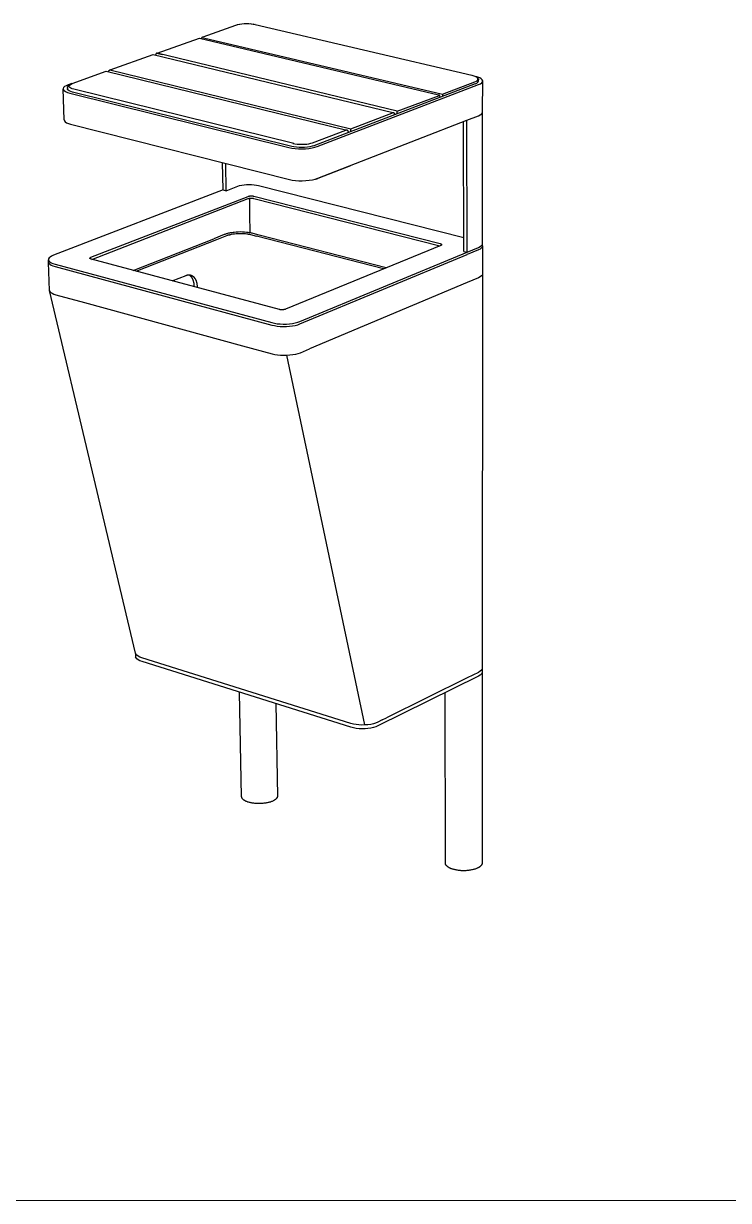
# Model space of a CAD drawing. Header units: millimetres. Extents: x 578 to 4608, y -138 to 2677.
# Drawn here: x 1531 to 2148, y -138 to 892 of the extents above; entities that cross this region are included whole.
import ezdxf

# ---------------------------------------------------------------- set-up
doc = ezdxf.new("R2010")
doc.units = ezdxf.units.MM
doc.header["$MEASUREMENT"] = 0
doc.layers.add('Domyślny', color=7, linetype='Continuous', true_color=0x000000)
doc.layers.add('Utwórz2D linie widoczne', color=7, linetype='Continuous', true_color=0x000000)

msp = doc.modelspace()

# ---------------------------------------------------------------- linework, layer by layer
at = {"layer": 'Domyślny'}
for p, q in [((1688.2, 879.8), (1897.6, 830.4)), ((1647.3, 866.3), (1652, 865.2)), ((1606.6, 851.8), (1606.2, 851.7)), ((1928.2, 844.8), (1927.3, 845.5)), ((1569.1, 836.2), (1569.2, 836.7)), ((1569.5, 837.4), (1569.8, 837.9)), ((1570.4, 838.5), (1570.6, 838.7)), ((1570.6, 837.6), (1570.8, 838.2)), ((1570.7, 837), (1570.6, 837.6)), ((1571.2, 836.4), (1570.7, 837)), ((1570.8, 838.2), (1571.4, 838.8)), ((1572, 835.8), (1571.2, 836.4)), ((1571.4, 838.8), (1572.3, 839.4)), ((1571.6, 839.3), (1571.7, 839.3)), ((1573.2, 835.3), (1572, 835.8)), ((1572.3, 839.4), (1573.6, 839.9)), ((1574.6, 834.9), (1573.2, 835.3)), ((1573.6, 839.9), (1576.4, 841.1)), ((1767.4, 787.2), (1574.6, 834.9)), ((1897.6, 830.4), (1926, 841.4)), ((1926, 841.4), (1927.2, 842)), ((1926.3, 839.6), (1927.6, 840.2)), ((1927.2, 842), (1928.1, 842.7)), ((1927.6, 840.2), (1928.5, 840.9)), ((1928.1, 842.7), (1928.6, 843.3)), ((1928.6, 844), (1928.2, 844.8)), ((1928.5, 840.9), (1929, 841.9)), ((1928.6, 843.3), (1928.6, 844)), ((1929, 843.5), (1929.1, 843)), ((1929, 841.9), (1929.1, 843)), ((1857.8, 815.6), (1894.9, 829.4)), ((1783.8, 788), (1812.9, 799.1)), ((1766.5, 787.4), (1768.3, 787)), ((1768.3, 787), (1770.3, 786.7)), ((1770.3, 786.7), (1772.3, 786.6)), ((1772.3, 786.6), (1774.5, 786.6)), ((1774.5, 786.6), (1776.6, 786.6)), ((1776.6, 786.6), (1778.7, 786.8)), ((1778.7, 786.8), (1780.6, 787.1)), ((1780.6, 787.1), (1782.3, 787.5)), ((1782.3, 787.5), (1783.8, 788))]:
    msp.add_line(p, q, dxfattribs=at)
at = {"layer": 'Domyślny', "color": 18, "lineweight": 15, "true_color": 0x000000}
msp.add_line((4604.5, -138.3), (578, -138.3), dxfattribs=at)
at = {"layer": 'Utwórz2D linie widoczne'}
for p, q in [((1688, 880.8), (1716.5, 891)), ((1716.5, 891), (1717, 891)), ((1716.6, 891), (1718.1, 891.5)), ((1718.1, 891.5), (1719.8, 891.8)), ((1718.1, 891.5), (1718.4, 891.4)), ((1719.8, 891.8), (1720.1, 891.8)), ((1719.9, 891.8), (1721.8, 892.1)), ((1721.8, 892.1), (1723.8, 892.3)), ((1721.8, 892.1), (1721.9, 892.1)), ((1723.8, 892.3), (1725.9, 892.4)), ((1723.8, 892.3), (1723.8, 892.2)), ((1725.8, 892.3), (1725.8, 892.3)), ((1725.8, 892.3), (1725.8, 892.3)), ((1725.8, 892.3), (1725.8, 892.3)), ((1725.9, 892.4), (1727.9, 892.3)), ((1725.8, 892.3), (1725.9, 892.4)), ((1727.9, 892.3), (1729.9, 892.2)), ((1727.9, 892.3), (1727.9, 892.3)), ((1730, 892.2), (1729.8, 892.1)), ((1730, 892.2), (1731.8, 891.9)), ((1731.9, 891.9), (1731.6, 891.9)), ((1731.9, 891.9), (1733.6, 891.6)), ((1733.6, 891.6), (1733.3, 891.6)), ((1733.6, 891.6), (1923.4, 847.1)), ((1647.6, 866.5), (1684.6, 879.6)), ((1684.6, 879.6), (1894, 829.8)), ((1686.8, 879.5), (1686.9, 879.6)), ((1686.8, 879.5), (1686.9, 879.1)), ((1686.9, 879.9), (1687, 880)), ((1686.9, 879.8), (1686.9, 879.9)), ((1686.9, 879.9), (1686.9, 879.9)), ((1686.9, 879.7), (1686.9, 879.8)), ((1686.9, 879.8), (1686.9, 879.8)), ((1686.9, 879.6), (1686.9, 879.7)), ((1686.9, 879.7), (1686.9, 879.7)), ((1686.9, 879.6), (1686.9, 879.6)), ((1687, 880.1), (1687.1, 880.2)), ((1687, 880), (1687, 880.1)), ((1687, 880.1), (1687, 880.1)), ((1687, 880), (1687, 880)), ((1687.1, 880.2), (1687.2, 880.3)), ((1687.1, 880.2), (1687.1, 880.2)), ((1687.1, 880.2), (1687.1, 880.2)), ((1687.2, 880.3), (1687.2, 880.4)), ((1687.2, 880.4), (1687.3, 880.4)), ((1687.2, 880.3), (1687.2, 880.3)), ((1687.3, 880.4), (1687.3, 880.5)), ((1687.3, 880.5), (1687.4, 880.5)), ((1687.3, 880.4), (1687.3, 880.4)), ((1687.4, 880.5), (1687.5, 880.6)), ((1687.4, 880.5), (1687.4, 880.5)), ((1687.5, 880.6), (1687.6, 880.7)), ((1687.5, 880.6), (1687.5, 880.6)), ((1687.5, 880.6), (1687.5, 880.6)), ((1687.6, 880.7), (1687.6, 880.7)), ((1687.6, 880.7), (1687.7, 880.7)), ((1687.7, 880.7), (1687.8, 880.8)), ((1687.7, 880.7), (1687.7, 880.7)), ((1687.8, 880.8), (1687.8, 880.8)), ((1687.8, 880.8), (1687.9, 880.8)), ((1687.9, 880.8), (1687.9, 880.8)), ((1687.9, 880.8), (1688, 880.8)), ((1688, 880.8), (1688, 880.8)), ((1646.7, 865.8), (1646.6, 865.7)), ((1646.8, 865.9), (1646.7, 865.9)), ((1646.7, 865.9), (1646.7, 865.8)), ((1646.7, 865.8), (1646.7, 865.8)), ((1646.9, 866), (1646.8, 866)), ((1646.8, 866), (1646.8, 865.9)), ((1646.8, 865.9), (1646.8, 865.9)), ((1647, 866.1), (1646.9, 866.1)), ((1646.9, 866.1), (1646.9, 866.1)), ((1646.9, 866.1), (1646.9, 866)), ((1647.1, 866.2), (1647, 866.2)), ((1647, 866.2), (1647, 866.1)), ((1647.2, 866.3), (1647.1, 866.3)), ((1647.1, 866.3), (1647.1, 866.2)), ((1647.1, 866.2), (1647.1, 866.2)), ((1647.3, 866.3), (1647.2, 866.3)), ((1647.2, 866.3), (1647.2, 866.3)), ((1647.4, 866.4), (1647.3, 866.4)), ((1647.3, 866.4), (1647.3, 866.3)), ((1647.5, 866.4), (1647.4, 866.4)), ((1647.4, 866.4), (1647.4, 866.4)), ((1647.4, 866.3), (1647.4, 866.3)), ((1647.6, 866.4), (1647.5, 866.4)), ((1647.5, 866.4), (1647.5, 866.4)), ((1647.6, 866.5), (1647.6, 866.4)), ((1857.8, 815.6), (1648.8, 866)), ((1606.6, 851.8), (1644.1, 865.2)), ((1644.1, 865.2), (1854.2, 814.5)), ((1644.1, 865.2), (1644.1, 865.2)), ((1646.5, 865.2), (1646.4, 865.2)), ((1646.4, 865.2), (1646.4, 865.1)), ((1646.4, 864.6), (1646.4, 865.1)), ((1646.6, 865.6), (1646.5, 865.5)), ((1646.5, 865.5), (1646.5, 865.5)), ((1646.5, 865.5), (1646.5, 865.4)), ((1646.5, 865.4), (1646.5, 865.4)), ((1646.5, 865.4), (1646.5, 865.3)), ((1646.5, 865.3), (1646.5, 865.3)), ((1646.5, 865.3), (1646.5, 865.2)), ((1646.6, 865.7), (1646.6, 865.7)), ((1646.6, 865.7), (1646.6, 865.6)), ((1646.6, 865.6), (1646.6, 865.6)), ((1573.1, 839.9), (1603, 850.6)), ((1603, 850.6), (1813.7, 799)), ((1603, 850.5), (1603, 850.5)), ((1605.4, 850.8), (1605.4, 850.9)), ((1605.4, 850.9), (1605.5, 850.9)), ((1605.4, 850.7), (1605.4, 850.8)), ((1605.4, 850.8), (1605.4, 850.8)), ((1605.4, 850.6), (1605.4, 850.7)), ((1605.4, 850.7), (1605.4, 850.7)), ((1605.4, 850.5), (1605.4, 850.6)), ((1605.4, 850.6), (1605.4, 850.6)), ((1605.4, 850), (1605.4, 850.5)), ((1605.4, 850.5), (1605.4, 850.5)), ((1605.5, 851), (1605.5, 851.1)), ((1605.5, 851.1), (1605.6, 851.1)), ((1605.5, 850.9), (1605.5, 851)), ((1605.5, 851), (1605.5, 851)), ((1605.5, 851), (1605.5, 851)), ((1605.6, 851.2), (1605.6, 851.3)), ((1605.6, 851.3), (1605.7, 851.3)), ((1605.6, 851.1), (1605.6, 851.2)), ((1605.6, 851.2), (1605.6, 851.2)), ((1605.7, 851.3), (1605.7, 851.4)), ((1605.7, 851.4), (1605.8, 851.4)), ((1605.7, 851.3), (1605.7, 851.3)), ((1605.8, 851.4), (1605.8, 851.5)), ((1605.8, 851.5), (1605.9, 851.5)), ((1605.8, 851.4), (1605.8, 851.4)), ((1605.9, 851.5), (1606, 851.6)), ((1605.9, 851.5), (1605.9, 851.5)), ((1606, 851.6), (1606, 851.6)), ((1606, 851.6), (1606, 851.6)), ((1606, 851.6), (1606.1, 851.6)), ((1606.1, 851.6), (1606.1, 851.7)), ((1606.1, 851.7), (1606.2, 851.7)), ((1606.2, 851.7), (1817.4, 800.1)), ((1606.2, 851.7), (1606.2, 851.7)), ((1606.3, 851.7), (1606.3, 851.7)), ((1923.4, 847.1), (1925, 846.6)), ((1925.1, 846.6), (1926.4, 846.1)), ((1926.6, 846), (1927.6, 845.4)), ((1928.4, 845.4), (1926.7, 845.9)), ((1927.8, 845.2), (1927.3, 845.5)), ((1927.8, 845.2), (1928.4, 844.6)), ((1930.2, 844.7), (1928.4, 845.4)), ((1565.7, 836.2), (1565.3, 835.3)), ((1565.3, 835.3), (1565.5, 834.4)), ((1566.2, 808.1), (1565.3, 835.3)), ((1566.5, 837.1), (1565.7, 836.2)), ((1567.9, 837.9), (1566.5, 837.1)), ((1569.6, 838.7), (1567.9, 837.9)), ((1569.1, 836.2), (1569.1, 835)), ((1569.1, 835.4), (1569.1, 835.5)), ((1569.2, 834.7), (1569.1, 835.4)), ((1569.2, 836.7), (1569.5, 837.4)), ((1572.9, 839.8), (1569.6, 838.7)), ((1569.8, 837.9), (1570.4, 838.5)), ((1570.6, 838.7), (1571.6, 839.3)), ((1571.7, 839.3), (1573, 839.9)), ((1926.2, 839.6), (1785, 785.4)), ((1787.9, 784.7), (1929.1, 838.9)), ((1928.2, 844.8), (1928.2, 844.8)), ((1928.2, 844.8), (1928.3, 844.7)), ((1928.3, 844.7), (1928.3, 844.7)), ((1928.3, 844.7), (1928.3, 844.7)), ((1928.3, 844.7), (1928.4, 844.7)), ((1928.4, 844.7), (1928.4, 844.6)), ((1928.4, 844.6), (1928.4, 844.6)), ((1928.4, 844.6), (1928.5, 844.6)), ((1928.5, 844.6), (1928.5, 844.5)), ((1928.5, 844.5), (1928.5, 844.5)), ((1928.5, 844.5), (1928.6, 844.5)), ((1928.6, 844.5), (1928.6, 844.4)), ((1928.6, 844.4), (1928.6, 844.4)), ((1928.6, 844.4), (1928.6, 844.4)), ((1928.6, 844.4), (1928.7, 844.3)), ((1928.7, 844.3), (1928.7, 844.3)), ((1928.7, 844.3), (1928.7, 844.2)), ((1928.7, 844.2), (1929, 843.5)), ((1928.7, 844.2), (1928.7, 844.2)), ((1928.7, 844.2), (1928.7, 844.2)), ((1929.1, 838.9), (1930.8, 839.6)), ((1931.5, 843.9), (1930.2, 844.7)), ((1930.8, 839.6), (1931.9, 840.4)), ((1932.4, 843.1), (1931.5, 843.9)), ((1931.9, 840.4), (1932.6, 841.3)), ((1932.8, 842.2), (1932.4, 843.1)), ((1932.6, 841.3), (1932.8, 842.2)), ((1932.7, 815), (1932.8, 842.2)), ((1565.5, 834.4), (1566.2, 833.6)), ((1566.2, 833.6), (1567.4, 832.8)), ((1567.4, 832.8), (1569.1, 832.1)), ((1569.1, 832.1), (1571.1, 831.4)), ((1569.8, 834), (1569.2, 834.7)), ((1570.7, 833.4), (1569.8, 834)), ((1572, 832.8), (1570.7, 833.4)), ((1571.1, 831.4), (1763.1, 783.8)), ((1573.6, 832.3), (1572, 832.8)), ((1765.6, 784.7), (1573.6, 832.3)), ((1894.1, 829.8), (1894, 829.8)), ((1894.2, 829.8), (1894.1, 829.8)), ((1894.1, 829.8), (1894.1, 829.8)), ((1894.3, 829.7), (1894.2, 829.8)), ((1894.2, 829.8), (1894.2, 829.8)), ((1894.4, 829.7), (1894.3, 829.7)), ((1894.3, 829.7), (1894.3, 829.7)), ((1894.5, 829.7), (1894.4, 829.7)), ((1894.4, 829.7), (1894.4, 829.7)), ((1894.5, 829.6), (1894.5, 829.7)), ((1894.6, 829.6), (1894.5, 829.6)), ((1894.7, 829.6), (1894.6, 829.6)), ((1894.6, 829.6), (1894.6, 829.6)), ((1894.7, 829.5), (1894.7, 829.6)), ((1894.8, 829.5), (1894.7, 829.5)), ((1894.8, 829.4), (1894.8, 829.5)), ((1894.8, 829.5), (1894.8, 829.5)), ((1894.9, 829.4), (1894.8, 829.4)), ((1895, 829.3), (1894.9, 829.4)), ((1894.9, 829.4), (1894.9, 829.4)), ((1895.1, 829.2), (1895, 829.3)), ((1895, 829.3), (1895, 829.3)), ((1895, 829.3), (1895, 829.3)), ((1895.1, 829.1), (1895.1, 829.2)), ((1895.1, 829.2), (1895.1, 829.2)), ((1895.2, 829), (1895.1, 829.1)), ((1895.1, 829.1), (1895.1, 829.1)), ((1895.2, 828.9), (1895.2, 829)), ((1895.2, 829), (1895.2, 829)), ((1895.3, 828.9), (1895.2, 828.9)), ((1895.2, 828.9), (1895.2, 828.9)), ((1895.3, 828.8), (1895.3, 828.9)), ((1895.3, 828.7), (1895.3, 828.8)), ((1895.3, 828.8), (1895.3, 828.8)), ((1895.3, 828.6), (1895.3, 828.7)), ((1895.3, 828.7), (1895.3, 828.7)), ((1895.4, 828.5), (1895.3, 828.6)), ((1895.4, 827.7), (1895.4, 828.5)), ((1895.4, 828.5), (1895.4, 828.5)), ((1897.6, 830.4), (1897.7, 829.4)), ((1897.7, 829.4), (1897.7, 828.6)), ((1817.4, 800.1), (1854.7, 814.4)), ((1854.2, 814.5), (1854.2, 814.5)), ((1854.2, 814.5), (1854.3, 814.5)), ((1854.3, 814.5), (1854.3, 814.5)), ((1854.3, 814.5), (1854.4, 814.5)), ((1854.4, 814.5), (1854.4, 814.5)), ((1854.4, 814.5), (1854.5, 814.5)), ((1854.5, 814.5), (1854.5, 814.5)), ((1854.5, 814.5), (1854.6, 814.4)), ((1854.6, 814.4), (1854.6, 814.4)), ((1854.6, 814.4), (1854.7, 814.4)), ((1854.7, 814.4), (1854.7, 814.4)), ((1854.7, 814.4), (1854.8, 814.3)), ((1854.8, 814.3), (1854.8, 814.3)), ((1854.8, 814.3), (1854.9, 814.3)), ((1854.9, 814.3), (1854.9, 814.3)), ((1854.9, 814.3), (1855, 814.2)), ((1855, 814.2), (1855, 814.2)), ((1857.9, 814.1), (1857.8, 815.6)), ((1932.6, 814.1), (1932.7, 815)), ((1932.7, 699.8), (1932.7, 815)), ((1566.2, 808.1), (1566.4, 807.1)), ((1566.4, 807.1), (1567.1, 806.3)), ((1567.1, 806.3), (1568.2, 805.5)), ((1568.2, 805.5), (1569.9, 804.7)), ((1569.9, 804.7), (1571.9, 804.1)), ((1571.9, 804.1), (1763.5, 755.8)), ((1788.3, 756.8), (1919, 807.7)), ((1855, 814.2), (1855, 814.2)), ((1855, 814.2), (1855.1, 814.1)), ((1855.1, 814.1), (1855.1, 814.1)), ((1855.1, 814.1), (1855.2, 814)), ((1855.2, 814), (1855.2, 814)), ((1855.2, 814), (1855.2, 814)), ((1855.2, 814), (1855.3, 813.9)), ((1855.3, 813.9), (1855.3, 813.9)), ((1855.3, 813.9), (1855.3, 813.8)), ((1855.3, 813.8), (1855.3, 813.8)), ((1855.3, 813.8), (1855.4, 813.7)), ((1855.4, 813.7), (1855.4, 813.7)), ((1855.4, 813.7), (1855.4, 813.6)), ((1855.4, 813.6), (1855.4, 813.6)), ((1855.4, 813.6), (1855.5, 813.6)), ((1855.5, 813.6), (1855.5, 813.5)), ((1855.5, 813.5), (1855.5, 813.4)), ((1855.5, 813.4), (1855.5, 813.4)), ((1855.5, 813.4), (1855.5, 813.3)), ((1855.5, 813.3), (1855.5, 813.3)), ((1855.5, 813.3), (1855.5, 813.2)), ((1855.5, 812.5), (1855.5, 813.2)), ((1857.9, 813.4), (1857.9, 814.1)), ((1916.2, 692.8), (1916.1, 806.6)), ((1919, 807.7), (1929.1, 811.6)), ((1919.1, 692.1), (1919, 807.7)), ((1929.1, 811.6), (1930.7, 812.4)), ((1930.7, 812.4), (1931.9, 813.2)), ((1931.9, 813.2), (1932.6, 814.1)), ((1813, 799.1), (1812.9, 799.1)), ((1813.1, 799.1), (1813, 799.1)), ((1813.2, 799.1), (1813.1, 799.1)), ((1813.3, 799.1), (1813.2, 799.1)), ((1813.4, 799.1), (1813.3, 799.1)), ((1813.3, 799.1), (1813.3, 799.1)), ((1813.5, 799.1), (1813.4, 799.1)), ((1813.4, 799.1), (1813.4, 799.1)), ((1813.6, 799.1), (1813.5, 799.1)), ((1813.5, 799.1), (1813.5, 799.1)), ((1813.6, 799), (1813.6, 799.1)), ((1813.7, 799), (1813.6, 799)), ((1813.8, 799), (1813.7, 799)), ((1813.9, 799), (1813.8, 799)), ((1813.8, 799), (1813.8, 799)), ((1814, 798.9), (1813.9, 799)), ((1813.9, 799), (1813.9, 799)), ((1814.1, 798.9), (1814, 798.9)), ((1814, 798.9), (1814, 798.9)), ((1814.2, 798.9), (1814.1, 798.9)), ((1814.1, 798.9), (1814.1, 798.9)), ((1814.1, 798.9), (1814.1, 798.9)), ((1814.2, 798.8), (1814.2, 798.9)), ((1814.3, 798.8), (1814.2, 798.8)), ((1814.4, 798.7), (1814.3, 798.8)), ((1814.3, 798.8), (1814.3, 798.8)), ((1814.3, 798.8), (1814.3, 798.8)), ((1814.5, 798.7), (1814.4, 798.7)), ((1814.4, 798.7), (1814.4, 798.7)), ((1814.5, 798.6), (1814.5, 798.7)), ((1814.5, 798.7), (1814.5, 798.7)), ((1814.6, 798.6), (1814.5, 798.6)), ((1814.7, 798.5), (1814.6, 798.6)), ((1814.6, 798.6), (1814.6, 798.6)), ((1814.6, 798.6), (1814.6, 798.6)), ((1814.7, 798.4), (1814.7, 798.5)), ((1814.7, 798.5), (1814.7, 798.5)), ((1814.7, 798.5), (1814.7, 798.5)), ((1814.8, 798.4), (1814.7, 798.4)), ((1814.8, 798.3), (1814.8, 798.4)), ((1814.8, 798.4), (1814.8, 798.4)), ((1814.8, 798.4), (1814.8, 798.4)), ((1814.9, 798.3), (1814.8, 798.3)), ((1814.9, 798.2), (1814.9, 798.3)), ((1814.9, 798.3), (1814.9, 798.3)), ((1814.9, 798.1), (1814.9, 798.2)), ((1814.9, 798.2), (1814.9, 798.2)), ((1814.9, 798.2), (1814.9, 798.2)), ((1815, 798.1), (1814.9, 798.1)), ((1815, 798), (1815, 798.1)), ((1815, 798.1), (1815, 798.1)), ((1815, 798.1), (1815, 798.1)), ((1815, 797.9), (1815, 798)), ((1815, 798), (1815, 798)), ((1815, 798), (1815, 798)), ((1815, 798), (1815, 798)), ((1815, 798), (1815, 798)), ((1815, 798), (1815, 798)), ((1815, 797.8), (1815, 797.9)), ((1815, 797.9), (1815, 797.9)), ((1815, 797.9), (1815, 797.9)), ((1815, 797.9), (1815, 797.9)), ((1815, 797.9), (1815, 797.9)), ((1815, 797.9), (1815, 797.9)), ((1815, 797.7), (1815, 797.8)), ((1815, 797.8), (1815, 797.8)), ((1815, 797.8), (1815, 797.8)), ((1815, 797.8), (1815, 797.8)), ((1815, 797.8), (1815, 797.8)), ((1815, 797.7), (1815, 797.7)), ((1815, 797.7), (1815, 797)), ((1817.4, 798.6), (1817.3, 800.1)), ((1817.4, 797.9), (1817.4, 798.6)), ((1763.1, 783.8), (1765.6, 783.3)), ((1767.5, 784.3), (1765.6, 784.7)), ((1769.7, 784), (1767.5, 784.3)), ((1772.1, 783.8), (1769.7, 784)), ((1774.4, 783.8), (1772.1, 783.8)), ((1776.8, 783.9), (1774.4, 783.8)), ((1779.2, 784.1), (1776.8, 783.9)), ((1781.3, 784.4), (1779.2, 784.1)), ((1780.5, 783), (1783.3, 783.4)), ((1783.3, 784.9), (1781.3, 784.4)), ((1785, 785.4), (1783.3, 784.9)), ((1783.3, 783.4), (1785.8, 784)), ((1785.8, 784), (1787.9, 784.7)), ((1765.6, 783.3), (1768.4, 782.9)), ((1768.4, 782.9), (1771.4, 782.7)), ((1771.4, 782.7), (1774.5, 782.6)), ((1774.5, 782.6), (1777.5, 782.7)), ((1777.5, 782.7), (1780.5, 783)), ((1705.5, 746.6), (1705, 770.6)), ((1708.2, 745.9), (1707.7, 769.9)), ((1788.6, 756.9), (1817.2, 768)), ((1763.5, 755.8), (1766, 755.3)), ((1766, 755.3), (1768.8, 754.9)), ((1768.8, 754.9), (1771.8, 754.7)), ((1771.8, 754.7), (1774.8, 754.7)), ((1774.8, 754.7), (1777.9, 754.8)), ((1777.9, 754.8), (1780.9, 755.1)), ((1780.9, 755.1), (1783.6, 755.5)), ((1783.6, 755.5), (1786.1, 756.1)), ((1786.1, 756.1), (1788.3, 756.8)), ((1786.6, 756.2), (1787.2, 756.4)), ((1787.2, 756.4), (1787.7, 756.5)), ((1787.7, 756.5), (1788.2, 756.7)), ((1788.2, 756.7), (1788.6, 756.9)), ((1705.5, 746.6), (1556.8, 689.4)), ((1705.5, 746.6), (1708.2, 745.9)), ((1708.2, 745.9), (1718.3, 749.8)), ((1718.3, 749.8), (1719.9, 750.4)), ((1719.9, 750.4), (1721.8, 750.8)), ((1721.8, 750.8), (1723.8, 751.1)), ((1723.8, 751.1), (1725.9, 751.3)), ((1725.9, 751.3), (1728.2, 751.4)), ((1728.2, 751.4), (1730.4, 751.4)), ((1730.4, 751.4), (1732.6, 751.2)), ((1732.6, 751.2), (1734.6, 750.9)), ((1734.6, 750.9), (1736.4, 750.5)), ((1736.4, 750.5), (1916.2, 704.9)), ((1589.7, 687.7), (1727.3, 741)), ((1590.5, 685.8), (1727.4, 739)), ((1727.3, 741), (1727.6, 741.1)), ((1727.4, 739), (1727.7, 739.1)), ((1727.6, 741.1), (1727.9, 741.2)), ((1727.7, 739.1), (1728, 739.1)), ((1727.9, 741.2), (1728.3, 741.3)), ((1728, 739.1), (1728.3, 739.2)), ((1728.3, 741.3), (1728.6, 741.3)), ((1728.3, 739.2), (1728.6, 739.3)), ((1728.4, 739.2), (1728.6, 725.5)), ((1728.6, 741.3), (1728.9, 741.4)), ((1728.6, 739.3), (1728.9, 739.3)), ((1728.9, 741.4), (1729.2, 741.4)), ((1728.9, 739.3), (1729.2, 739.4)), ((1729.2, 741.4), (1729.5, 741.4)), ((1729.2, 739.4), (1729.6, 739.4)), ((1729.5, 741.4), (1729.8, 741.5)), ((1729.6, 739.4), (1729.9, 739.4)), ((1729.8, 741.5), (1730.2, 741.5)), ((1729.9, 739.4), (1730.2, 739.4)), ((1730.2, 741.5), (1730.5, 741.5)), ((1730.2, 739.4), (1730.5, 739.4)), ((1730.5, 741.5), (1730.8, 741.4)), ((1730.5, 739.4), (1730.8, 739.4)), ((1730.8, 741.4), (1731.1, 741.4)), ((1730.8, 739.4), (1731.2, 739.4)), ((1731.1, 741.4), (1731.4, 741.4)), ((1731.2, 739.4), (1731.5, 739.3)), ((1731.4, 741.4), (1731.8, 741.3)), ((1731.5, 739.3), (1731.8, 739.3)), ((1731.8, 741.3), (1732.1, 741.3)), ((1731.8, 739.3), (1732.1, 739.2)), ((1732.1, 741.3), (1732.4, 741.2)), ((1732.1, 739.2), (1732.4, 739.2)), ((1732.4, 741.2), (1895.4, 699.6)), ((1732.4, 739.2), (1895.1, 697.6)), ((1728.6, 725.5), (1728.9, 709.1)), ((1626.6, 676.2), (1697.2, 703.9)), ((1629.4, 675.4), (1699.9, 703.2)), ((1706.4, 707.5), (1697.2, 703.9)), ((1699.9, 703.2), (1708.8, 706.7)), ((1707, 707.7), (1706.4, 707.5)), ((1707.5, 707.9), (1707, 707.7)), ((1708.1, 708.1), (1707.5, 707.9)), ((1708.8, 708.3), (1708.1, 708.1)), ((1709.4, 708.5), (1708.8, 708.3)), ((1708.8, 706.7), (1709.3, 706.9)), ((1709.3, 706.9), (1709.7, 707)), ((1710.1, 708.7), (1709.4, 708.5)), ((1709.7, 707), (1710.2, 707.2)), ((1710.9, 708.8), (1710.1, 708.7)), ((1710.2, 707.2), (1710.6, 707.3)), ((1710.6, 707.3), (1711.2, 707.4)), ((1711.6, 709), (1710.9, 708.8)), ((1711.2, 707.4), (1711.7, 707.6)), ((1712.4, 709.1), (1711.6, 709)), ((1711.7, 707.6), (1712.3, 707.7)), ((1712.3, 707.7), (1712.8, 707.8)), ((1713.3, 709.2), (1712.4, 709.1)), ((1712.8, 707.8), (1714.2, 708.1)), ((1714.1, 709.3), (1713.3, 709.2)), ((1715, 709.4), (1714.1, 709.3)), ((1714.2, 708.1), (1715.5, 708.2)), ((1716.8, 709.6), (1715, 709.4)), ((1715.5, 708.2), (1716.8, 708.4)), ((1718.6, 709.7), (1716.8, 709.6)), ((1716.8, 708.4), (1718.2, 708.5)), ((1718.2, 708.5), (1719.5, 708.6)), ((1720.4, 709.8), (1718.6, 709.7)), ((1719.5, 708.6), (1720.8, 708.6)), ((1722.3, 709.7), (1720.4, 709.8)), ((1720.8, 708.6), (1722.2, 708.5)), ((1722.2, 708.5), (1723.5, 708.5)), ((1724.1, 709.7), (1722.3, 709.7)), ((1723.5, 708.5), (1724.9, 708.4)), ((1725.8, 709.5), (1724.1, 709.7)), ((1724.9, 708.4), (1726.2, 708.2)), ((1726.6, 709.4), (1725.8, 709.5)), ((1726.2, 708.2), (1726.8, 708.1)), ((1727.4, 709.3), (1726.6, 709.4)), ((1726.8, 708.1), (1727.3, 708)), ((1727.3, 708), (1727.9, 708)), ((1728.2, 709.2), (1727.4, 709.3)), ((1727.9, 708), (1728.4, 707.8)), ((1729, 709.1), (1728.2, 709.2)), ((1728.4, 707.8), (1729.3, 707.6)), ((1729.7, 709), (1729, 709.1)), ((1729.3, 707.6), (1734.8, 706.2)), ((1730.4, 708.8), (1729.7, 709)), ((1731, 708.7), (1730.4, 708.8)), ((1731.6, 708.5), (1731, 708.7)), ((1737.1, 707.1), (1731.6, 708.5)), ((1845.8, 677.4), (1734.8, 706.2)), ((1848.1, 678.3), (1737.1, 707.1)), ((1896, 698), (1760, 642.1)), ((1772.7, 631.4), (1919.1, 692.1)), ((1895.4, 699.6), (1895.5, 699.6)), ((1895.5, 699.6), (1895.6, 699.6)), ((1895.6, 699.6), (1895.8, 699.5)), ((1895.8, 699.5), (1895.9, 699.5)), ((1895.9, 699.5), (1896, 699.4)), ((1896, 699.4), (1896, 699.4)), ((1896, 699.4), (1896.1, 699.4)), ((1896.1, 698), (1896, 698)), ((1896.1, 699.4), (1896.1, 699.4)), ((1896.1, 699.4), (1896.2, 699.4)), ((1896.2, 698.1), (1896.1, 698)), ((1896.1, 698), (1896.1, 698)), ((1896.2, 699.4), (1896.2, 699.3)), ((1896.2, 699.3), (1896.3, 699.3)), ((1896.3, 698.1), (1896.2, 698.1)), ((1896.2, 698.1), (1896.2, 698.1)), ((1896.3, 699.3), (1896.3, 699.3)), ((1896.3, 699.3), (1896.4, 699.3)), ((1896.4, 698.2), (1896.3, 698.1)), ((1896.3, 698.1), (1896.3, 698.1)), ((1896.4, 699.3), (1896.4, 699.2)), ((1896.4, 699.2), (1896.5, 699.2)), ((1896.5, 698.2), (1896.4, 698.2)), ((1896.4, 698.2), (1896.4, 698.2)), ((1896.4, 698.2), (1896.4, 698.2)), ((1896.5, 699.2), (1896.5, 699.2)), ((1896.5, 699.2), (1896.5, 699.2)), ((1896.5, 699.2), (1896.5, 699.1)), ((1896.5, 699.1), (1896.5, 699.1)), ((1896.5, 699.1), (1896.6, 699.1)), ((1896.6, 698.3), (1896.5, 698.3)), ((1896.5, 698.3), (1896.5, 698.3)), ((1896.5, 698.3), (1896.5, 698.2)), ((1896.6, 699.1), (1896.6, 699.1)), ((1896.6, 699.1), (1896.6, 699.1)), ((1896.6, 699.1), (1896.6, 699.1)), ((1896.6, 699.1), (1896.6, 699.1)), ((1896.6, 699.1), (1896.6, 699)), ((1896.6, 699), (1896.6, 699)), ((1896.6, 699), (1896.7, 699)), ((1896.7, 698.4), (1896.6, 698.4)), ((1896.6, 698.4), (1896.6, 698.4)), ((1896.6, 698.4), (1896.6, 698.4)), ((1896.6, 698.4), (1896.6, 698.4)), ((1896.6, 698.4), (1896.6, 698.3)), ((1896.6, 698.3), (1896.6, 698.3)), ((1896.6, 698.3), (1896.6, 698.3)), ((1896.6, 698.3), (1896.6, 698.3)), ((1896.7, 699), (1896.7, 699)), ((1896.7, 699), (1896.7, 699)), ((1896.7, 699), (1896.7, 699)), ((1896.7, 699), (1896.7, 699)), ((1896.7, 699), (1896.7, 698.9)), ((1896.7, 698.9), (1896.7, 698.9)), ((1896.7, 698.9), (1896.7, 698.9)), ((1896.7, 698.9), (1896.7, 698.9)), ((1896.7, 698.9), (1896.7, 698.9)), ((1896.7, 698.9), (1896.7, 698.9)), ((1896.7, 698.9), (1896.8, 698.9)), ((1896.8, 698.6), (1896.7, 698.6)), ((1896.7, 698.6), (1896.7, 698.5)), ((1896.7, 698.5), (1896.7, 698.5)), ((1896.7, 698.5), (1896.7, 698.5)), ((1896.7, 698.5), (1896.7, 698.5)), ((1896.7, 698.5), (1896.7, 698.5)), ((1896.7, 698.5), (1896.7, 698.5)), ((1896.7, 698.5), (1896.7, 698.5)), ((1896.7, 698.5), (1896.7, 698.4)), ((1896.7, 698.4), (1896.7, 698.4)), ((1896.7, 698.4), (1896.7, 698.4)), ((1896.8, 698.9), (1896.8, 698.8)), ((1896.8, 698.8), (1896.8, 698.8)), ((1896.8, 698.8), (1896.8, 698.8)), ((1896.8, 698.8), (1896.8, 698.8)), ((1896.8, 698.8), (1896.8, 698.8)), ((1896.8, 698.8), (1896.8, 698.8)), ((1896.8, 698.8), (1896.8, 698.8)), ((1896.8, 698.8), (1896.8, 698.8)), ((1896.8, 698.8), (1896.8, 698.8)), ((1896.8, 698.8), (1896.8, 698.8)), ((1896.8, 698.8), (1896.8, 698.8)), ((1896.8, 698.8), (1896.8, 698.8)), ((1896.8, 698.8), (1896.8, 698.8)), ((1896.8, 698.8), (1896.8, 698.7)), ((1896.8, 698.7), (1896.8, 698.7)), ((1896.8, 698.7), (1896.8, 698.7)), ((1896.8, 698.7), (1896.8, 698.7)), ((1896.8, 698.7), (1896.8, 698.7)), ((1896.8, 698.7), (1896.8, 698.7)), ((1896.8, 698.7), (1896.8, 698.7)), ((1896.8, 698.7), (1896.8, 698.7)), ((1896.8, 698.7), (1896.8, 698.7)), ((1896.8, 698.7), (1896.8, 698.7)), ((1896.8, 698.7), (1896.8, 698.7)), ((1896.8, 698.7), (1896.8, 698.7)), ((1896.8, 698.7), (1896.8, 698.7)), ((1896.8, 698.7), (1896.8, 698.7)), ((1896.8, 698.7), (1896.8, 698.6)), ((1896.8, 698.6), (1896.8, 698.6)), ((1896.8, 698.6), (1896.8, 698.6)), ((1896.8, 698.6), (1896.8, 698.6)), ((1896.8, 698.6), (1896.8, 698.6)), ((1896.8, 698.6), (1896.8, 698.6)), ((1896.8, 698.6), (1896.8, 698.6)), ((1896.8, 698.6), (1896.8, 698.6)), ((1896.8, 698.6), (1896.8, 698.6)), ((1896.8, 698.6), (1896.8, 698.6)), ((1916.2, 692.8), (1919.1, 692.1)), ((1919.1, 692.1), (1929.1, 696.2)), ((1929.1, 694.1), (1919.1, 690)), ((1929.1, 696.2), (1930.7, 697)), ((1930.7, 694.9), (1929.1, 694.1)), ((1930.7, 697), (1931.8, 697.9)), ((1931.8, 695.8), (1930.7, 694.9)), ((1931.8, 697.9), (1932.5, 698.8)), ((1932.5, 696.7), (1931.8, 695.8)), ((1932.5, 698.8), (1932.7, 699.8)), ((1932.7, 697.7), (1932.5, 696.7)), ((1932.7, 697.7), (1932.6, 673.3)), ((1932.7, 697.7), (1932.7, 699.8)), ((1552.6, 686.2), (1552.5, 685.3)), ((1552.5, 685.3), (1552.9, 684.5)), ((1552.6, 683.2), (1552.5, 685.3)), ((1553, 687.1), (1552.6, 686.2)), ((1552.6, 683.2), (1552.9, 682.4)), ((1553.4, 658.6), (1552.6, 683.2)), ((1552.9, 684.5), (1553.6, 683.7)), ((1552.9, 682.4), (1553.7, 681.6)), ((1553.9, 687.9), (1553, 687.1)), ((1553.6, 683.7), (1554.8, 682.9)), ((1553.7, 681.6), (1554.9, 680.8)), ((1555.2, 688.7), (1553.9, 687.9)), ((1554.8, 682.9), (1556.3, 682.2)), ((1554.9, 680.8), (1556.4, 680.1)), ((1556.8, 689.4), (1555.2, 688.7)), ((1556.3, 682.2), (1558.2, 681.6)), ((1558.2, 681.6), (1748.1, 630.4)), ((1588.8, 687), (1588.8, 687.1)), ((1588.8, 687.1), (1588.9, 687.1)), ((1588.8, 686.9), (1588.8, 687)), ((1588.8, 687), (1588.8, 687)), ((1588.8, 687), (1588.8, 687)), ((1588.8, 687), (1588.8, 687)), ((1588.8, 687), (1588.8, 687)), ((1588.8, 687), (1588.8, 687)), ((1588.8, 687), (1588.8, 687)), ((1588.8, 687), (1588.8, 687)), ((1588.8, 687), (1588.8, 687)), ((1588.8, 686.8), (1588.8, 686.9)), ((1588.8, 686.9), (1588.8, 686.9)), ((1588.8, 686.9), (1588.8, 686.9)), ((1588.8, 686.9), (1588.8, 686.9)), ((1588.8, 686.9), (1588.8, 686.9)), ((1588.8, 686.9), (1588.8, 686.9)), ((1588.8, 686.9), (1588.8, 686.9)), ((1588.8, 686.9), (1588.8, 686.9)), ((1588.8, 686.9), (1588.8, 686.9)), ((1588.8, 686.9), (1588.8, 686.9)), ((1588.8, 686.9), (1588.8, 686.9)), ((1588.8, 686.9), (1588.8, 686.9)), ((1588.8, 686.9), (1588.8, 686.9)), ((1588.8, 686.7), (1588.8, 686.8)), ((1588.8, 686.8), (1588.8, 686.8)), ((1588.8, 686.8), (1588.8, 686.8)), ((1588.8, 686.8), (1588.8, 686.8)), ((1588.8, 686.8), (1588.8, 686.8)), ((1588.8, 686.8), (1588.8, 686.8)), ((1588.8, 686.8), (1588.8, 686.8)), ((1588.8, 686.8), (1588.8, 686.8)), ((1588.8, 686.8), (1588.8, 686.8)), ((1588.8, 686.8), (1588.8, 686.8)), ((1588.8, 686.8), (1588.8, 686.8)), ((1588.8, 686.8), (1588.8, 686.8)), ((1588.8, 686.8), (1588.8, 686.8)), ((1588.9, 686.6), (1588.8, 686.7)), ((1588.8, 686.7), (1588.8, 686.7)), ((1588.8, 686.7), (1588.8, 686.7)), ((1588.8, 686.7), (1588.8, 686.7)), ((1588.8, 686.7), (1588.8, 686.7)), ((1588.8, 686.7), (1588.8, 686.7)), ((1588.8, 686.7), (1588.8, 686.7)), ((1588.8, 686.7), (1588.8, 686.7)), ((1588.8, 686.7), (1588.8, 686.7)), ((1588.8, 686.7), (1588.8, 686.7)), ((1588.8, 686.7), (1588.8, 686.7)), ((1588.9, 687.1), (1588.9, 687.2)), ((1588.9, 687.2), (1588.9, 687.2)), ((1588.9, 687.2), (1588.9, 687.2)), ((1588.9, 687.2), (1589, 687.2)), ((1588.9, 687.1), (1588.9, 687.1)), ((1588.9, 687.1), (1588.9, 687.1)), ((1588.9, 687.1), (1588.9, 687.1)), ((1588.9, 687.1), (1588.9, 687.1)), ((1588.9, 687.1), (1588.9, 687.1)), ((1588.9, 686.5), (1588.9, 686.6)), ((1588.9, 686.6), (1588.9, 686.6)), ((1588.9, 686.6), (1588.9, 686.6)), ((1588.9, 686.6), (1588.9, 686.6)), ((1588.9, 686.6), (1588.9, 686.6)), ((1588.9, 686.6), (1588.9, 686.6)), ((1589, 686.5), (1588.9, 686.5)), ((1588.9, 686.5), (1588.9, 686.5)), ((1588.9, 686.5), (1588.9, 686.5)), ((1589, 687.2), (1589, 687.3)), ((1589, 687.3), (1589, 687.3)), ((1589, 687.3), (1589, 687.3)), ((1589, 687.3), (1589.1, 687.3)), ((1589, 687.2), (1589, 687.2)), ((1589, 687.2), (1589, 687.2)), ((1589, 687.2), (1589, 687.2)), ((1589, 686.4), (1589, 686.5)), ((1589, 686.5), (1589, 686.5)), ((1589, 686.5), (1589, 686.5)), ((1589, 686.5), (1589, 686.5)), ((1589.1, 686.4), (1589, 686.4)), ((1589, 686.4), (1589, 686.4)), ((1589, 686.4), (1589, 686.4)), ((1589.1, 687.3), (1589.2, 687.4)), ((1589.1, 687.3), (1589.1, 687.3)), ((1589.2, 686.3), (1589.1, 686.4)), ((1589.1, 686.4), (1589.1, 686.4)), ((1589.1, 686.4), (1589.1, 686.4)), ((1589.2, 687.4), (1589.3, 687.5)), ((1589.2, 687.4), (1589.2, 687.4)), ((1589.2, 687.4), (1589.2, 687.4)), ((1589.3, 686.3), (1589.2, 686.3)), ((1589.2, 686.3), (1589.2, 686.3)), ((1589.2, 686.3), (1589.2, 686.3)), ((1589.3, 687.5), (1589.3, 687.5)), ((1589.3, 687.5), (1589.4, 687.5)), ((1589.3, 686.2), (1589.3, 686.3)), ((1589.4, 686.2), (1589.3, 686.2)), ((1589.4, 687.5), (1589.5, 687.6)), ((1589.4, 687.5), (1589.4, 687.5)), ((1589.5, 686.2), (1589.4, 686.2)), ((1589.4, 686.2), (1589.4, 686.2)), ((1589.5, 687.6), (1589.5, 687.6)), ((1589.5, 687.6), (1589.6, 687.6)), ((1589.5, 686.1), (1589.5, 686.2)), ((1589.6, 686.1), (1589.5, 686.1)), ((1589.6, 687.6), (1589.7, 687.7)), ((1589.7, 686.1), (1589.6, 686.1)), ((1589.8, 686), (1589.7, 686.1)), ((1589.9, 686), (1589.8, 686)), ((1590.1, 686), (1589.9, 686)), ((1754.7, 641.9), (1590.1, 686)), ((1772.7, 629.3), (1919.1, 690)), ((1556.4, 680.1), (1558.2, 679.5)), ((1558.2, 679.5), (1748.1, 628.3)), ((1660.9, 667), (1673, 671.8)), ((1673, 671.8), (1673.2, 671.9)), ((1673.2, 671.9), (1673.4, 672)), ((1673.4, 672), (1673.6, 672)), ((1673.6, 672), (1673.8, 672.1)), ((1673.8, 672.1), (1674.1, 672.2)), ((1674.1, 672.2), (1674.3, 672.2)), ((1674.3, 672.2), (1674.5, 672.2)), ((1674.5, 672.2), (1674.7, 672.3)), ((1674.7, 672.3), (1674.8, 672.3)), ((1674.8, 672.3), (1674.9, 672.3)), ((1674.9, 672.3), (1675, 672.3)), ((1675, 672.3), (1675.1, 672.3)), ((1675.1, 672.3), (1675.3, 672.3)), ((1675.3, 672.3), (1675.4, 672.3)), ((1675.4, 672.3), (1675.5, 672.3)), ((1675.5, 672.3), (1675.6, 672.2)), ((1675.5, 672.3), (1675.6, 672.3)), ((1675.6, 672.3), (1675.7, 672.3)), ((1675.6, 672.2), (1675.7, 672.2)), ((1675.7, 672.3), (1675.8, 672.3)), ((1675.7, 672.2), (1675.9, 672.1)), ((1675.8, 672.3), (1675.9, 672.3)), ((1675.9, 672.3), (1676, 672.3)), ((1675.9, 672.1), (1676, 672)), ((1676, 672.3), (1676.1, 672.3)), ((1676, 672), (1676.1, 671.9)), ((1676.1, 672.3), (1676.2, 672.3)), ((1676.1, 671.9), (1676.2, 671.8)), ((1676.2, 672.3), (1676.4, 672.2)), ((1676.2, 671.8), (1676.3, 671.7)), ((1676.3, 671.7), (1676.5, 671.6)), ((1676.4, 672.2), (1676.5, 672.2)), ((1676.5, 672.2), (1676.6, 672.2)), ((1676.5, 671.6), (1676.6, 671.5)), ((1676.6, 672.2), (1676.7, 672.2)), ((1676.6, 671.5), (1676.7, 671.4)), ((1676.7, 672.2), (1676.8, 672.2)), ((1676.7, 671.4), (1676.8, 671.3)), ((1676.8, 672.2), (1676.9, 672.1)), ((1676.8, 671.3), (1676.9, 671.2)), ((1676.9, 672.1), (1677, 672.1)), ((1676.9, 671.2), (1677, 671.1)), ((1677, 672.1), (1677.1, 672.1)), ((1677, 671.1), (1677.1, 671)), ((1677.1, 672.1), (1677.2, 672)), ((1677.1, 671), (1677.2, 670.9)), ((1677.2, 672), (1677.3, 672)), ((1677.2, 670.9), (1677.3, 670.7)), ((1677.3, 672), (1677.4, 672)), ((1677.3, 670.7), (1677.4, 670.6)), ((1677.4, 672), (1677.5, 671.9)), ((1677.4, 670.6), (1677.5, 670.5)), ((1677.5, 671.9), (1677.6, 671.9)), ((1677.5, 670.5), (1677.6, 670.4)), ((1677.6, 671.9), (1677.8, 671.8)), ((1677.6, 670.4), (1677.7, 670.2)), ((1677.7, 670.2), (1677.8, 670.1)), ((1677.8, 671.8), (1677.9, 671.8)), ((1677.8, 670.1), (1677.9, 669.9)), ((1677.9, 671.8), (1678, 671.7)), ((1677.9, 669.9), (1678, 669.8)), ((1678, 671.7), (1678.1, 671.7)), ((1678.1, 671.7), (1678.2, 671.6)), ((1678.2, 671.6), (1678.3, 671.6)), ((1678.3, 671.6), (1678.4, 671.5)), ((1678.4, 671.5), (1678.5, 671.4)), ((1678.5, 671.4), (1678.6, 671.4)), ((1678.6, 671.4), (1678.7, 671.3)), ((1678.7, 671.3), (1678.8, 671.2)), ((1678.8, 671.2), (1678.9, 671.2)), ((1678.9, 671.2), (1679, 671.1)), ((1679, 671.1), (1679.1, 671)), ((1679.1, 671), (1679.1, 670.9)), ((1679.1, 670.9), (1679.2, 670.9)), ((1679.2, 670.9), (1679.3, 670.8)), ((1679.3, 670.8), (1679.4, 670.7)), ((1679.4, 670.7), (1679.5, 670.6)), ((1679.5, 670.6), (1679.6, 670.5)), ((1679.6, 670.5), (1679.7, 670.4)), ((1679.7, 670.4), (1679.9, 670.3)), ((1679.9, 670.3), (1680, 670.1)), ((1680, 670.1), (1680.2, 669.9)), ((1930.7, 670.5), (1929.1, 669.7)), ((1931.8, 671.4), (1930.7, 670.5)), ((1932.5, 672.3), (1931.8, 671.4)), ((1932.6, 673.3), (1932.4, 328.3)), ((1932.6, 673.3), (1932.5, 672.3)), ((1678, 669.8), (1678.1, 669.7)), ((1678.1, 669.7), (1678.2, 669.5)), ((1678.2, 669.5), (1678.3, 669.4)), ((1678.3, 669.4), (1678.4, 669.1)), ((1678.4, 669.1), (1678.6, 668.7)), ((1678.6, 668.7), (1678.7, 668.4)), ((1678.7, 668.4), (1678.9, 668.1)), ((1678.9, 668.1), (1679, 667.7)), ((1679, 667.7), (1679.1, 667.4)), ((1679.1, 667.4), (1679.2, 667)), ((1679.2, 667), (1679.3, 666.7)), ((1679.3, 666.7), (1679.4, 666.3)), ((1679.4, 666.3), (1679.5, 666)), ((1679.5, 666), (1679.6, 665.6)), ((1679.6, 665.6), (1679.7, 665.2)), ((1679.7, 665.2), (1679.7, 664.8)), ((1679.7, 664.8), (1679.8, 664.5)), ((1679.8, 664.5), (1679.8, 664.1)), ((1679.8, 664.1), (1679.8, 663.7)), ((1679.8, 663.7), (1679.9, 663.3)), ((1679.9, 663.3), (1679.9, 663)), ((1679.9, 663), (1679.9, 662.6)), ((1679.9, 662.6), (1679.9, 661.9)), ((1679.9, 661.9), (1679.9, 661.9)), ((1680.2, 669.9), (1680.4, 669.6)), ((1680.4, 669.6), (1680.5, 669.4)), ((1680.5, 669.4), (1680.7, 669.2)), ((1680.7, 669.2), (1680.8, 669)), ((1680.8, 669), (1681, 668.7)), ((1681, 668.7), (1681.1, 668.5)), ((1681.1, 668.5), (1681.2, 668.2)), ((1681.2, 668.2), (1681.3, 668)), ((1681.3, 668), (1681.5, 667.7)), ((1681.5, 667.7), (1681.6, 667.5)), ((1681.6, 667.5), (1681.7, 667.2)), ((1681.7, 667.2), (1681.8, 666.9)), ((1681.8, 666.9), (1681.9, 666.6)), ((1681.9, 666.6), (1682, 666.3)), ((1682, 666.3), (1682, 666.1)), ((1682, 666.1), (1682.1, 665.8)), ((1682.1, 665.8), (1682.2, 665.5)), ((1682.2, 665.5), (1682.3, 665.2)), ((1682.3, 665.2), (1682.3, 664.9)), ((1682.3, 664.9), (1682.4, 664.6)), ((1682.4, 664.6), (1682.4, 664.3)), ((1682.4, 664.3), (1682.5, 664)), ((1682.5, 664), (1682.5, 663.7)), ((1682.5, 663.7), (1682.6, 663.1)), ((1682.6, 663.1), (1682.6, 662.5)), ((1682.6, 662.5), (1682.6, 661.9)), ((1682.6, 661.9), (1682.6, 661.2)), ((1919.1, 665.5), (1781.2, 607.6)), ((1929.1, 669.7), (1919.1, 665.5)), ((1628.8, 341.1), (1553.4, 658.6)), ((1553.4, 658.6), (1553.7, 657.8)), ((1553.7, 657.8), (1554.5, 656.9)), ((1554.5, 656.9), (1555.7, 656.2)), ((1555.7, 656.2), (1557.2, 655.5)), ((1557.2, 655.5), (1559, 654.9)), ((1559, 654.9), (1584, 648.1)), ((1584, 648.1), (1722.4, 610.2)), ((1755, 641.8), (1754.7, 641.9)), ((1755.4, 641.7), (1755, 641.8)), ((1755.7, 641.7), (1755.4, 641.7)), ((1756, 641.7), (1755.7, 641.7)), ((1756.4, 641.6), (1756, 641.7)), ((1756.7, 641.6), (1756.4, 641.6)), ((1757.1, 641.6), (1756.7, 641.6)), ((1757.4, 641.6), (1757.1, 641.6)), ((1757.7, 641.6), (1757.4, 641.6)), ((1758.1, 641.7), (1757.7, 641.6)), ((1758.4, 641.7), (1758.1, 641.7)), ((1758.7, 641.8), (1758.4, 641.7)), ((1759.1, 641.8), (1758.7, 641.8)), ((1759.4, 641.9), (1759.1, 641.8)), ((1759.7, 642), (1759.4, 641.9)), ((1760, 642.1), (1759.7, 642)), ((1748.1, 630.4), (1750.3, 629.9)), ((1750.3, 629.9), (1752.8, 629.5)), ((1752.8, 629.5), (1755.4, 629.3)), ((1755.4, 629.3), (1758.1, 629.2)), ((1758.1, 629.2), (1760.9, 629.2)), ((1760.9, 629.2), (1763.6, 629.4)), ((1763.6, 629.4), (1766.2, 629.7)), ((1766.2, 629.7), (1768.6, 630.2)), ((1768.6, 630.2), (1770.8, 630.8)), ((1770.8, 630.8), (1772.7, 631.4)), ((1770.8, 628.6), (1772.7, 629.3)), ((1748.1, 628.3), (1750.4, 627.8)), ((1750.4, 627.8), (1752.8, 627.4)), ((1752.8, 627.4), (1755.4, 627.1)), ((1755.4, 627.1), (1758.2, 627)), ((1758.2, 627), (1760.9, 627.1)), ((1760.9, 627.1), (1763.6, 627.2)), ((1763.6, 627.2), (1766.2, 627.6)), ((1766.2, 627.6), (1768.6, 628)), ((1768.6, 628), (1770.8, 628.6)), ((1722.4, 610.2), (1748.5, 603.1)), ((1748.5, 603.1), (1750.7, 602.6)), ((1750.7, 602.6), (1753.2, 602.2)), ((1753.2, 602.2), (1755.8, 602)), ((1755.8, 602), (1758.5, 601.9)), ((1758.5, 601.9), (1761.3, 601.9)), ((1761.3, 601.9), (1764, 602.1)), ((1829.6, 278.1), (1761.3, 601.9)), ((1764, 602.1), (1766.5, 602.4)), ((1766.5, 602.4), (1769, 602.9)), ((1769, 602.9), (1771.2, 603.4)), ((1771.2, 603.4), (1773.1, 604.1)), ((1773.1, 604.1), (1781.2, 607.6)), ((1628.8, 341.1), (1628.8, 337.9)), ((1629.1, 340.2), (1628.8, 341.1)), ((1629.9, 339.3), (1629.1, 340.2)), ((1629.2, 336.9), (1628.8, 337.9)), ((1630, 336), (1629.2, 336.9)), ((1631, 338.4), (1629.9, 339.3)), ((1631.1, 335.1), (1630, 336)), ((1632.5, 337.6), (1631, 338.4)), ((1632.6, 334.4), (1631.1, 335.1)), ((1634.3, 337), (1632.5, 337.6)), ((1634.4, 333.7), (1632.6, 334.4)), ((1817.4, 279.4), (1634.3, 337)), ((1817.4, 276.1), (1634.4, 333.7)), ((1929, 320.9), (1840.9, 277.2)), ((1929, 324.1), (1919.3, 319.4)), ((1930.5, 325.1), (1929, 324.1)), ((1930.5, 321.8), (1929, 320.9)), ((1931.6, 326.1), (1930.5, 325.1)), ((1931.6, 322.8), (1930.5, 321.8)), ((1932.3, 327.2), (1931.6, 326.1)), ((1932.3, 323.9), (1931.6, 322.8)), ((1932.4, 328.3), (1932.3, 327.2)), ((1932.4, 325), (1932.3, 323.9)), ((1932.4, 324.6), (1932.3, 157.1)), ((1932.4, 328.3), (1932.4, 325)), ((1932.4, 325), (1932.4, 321.7)), ((1919.3, 319.4), (1848.6, 284.4)), ((1721.6, 215.3), (1719.9, 306.8)), ((1900.1, 157.1), (1899.8, 306.4)), ((1751.7, 296.8), (1753, 215.8)), ((1819.6, 278.9), (1817.4, 279.4)), ((1821.9, 278.4), (1819.6, 278.9)), ((1824.4, 278.2), (1821.9, 278.4)), ((1832.2, 278.3), (1829.6, 278.1)), ((1834.7, 278.6), (1832.2, 278.3)), ((1837, 279.2), (1834.7, 278.6)), ((1839, 279.8), (1837, 279.2)), ((1840.8, 280.6), (1839, 279.8)), ((1844.7, 282.5), (1840.8, 280.6)), ((1844.7, 282.5), (1848.6, 284.4)), ((1819.6, 275.5), (1817.4, 276.1)), ((1821.9, 275.1), (1819.6, 275.5)), ((1824.5, 274.8), (1821.9, 275.1)), ((1827, 278), (1824.4, 278.2)), ((1827, 274.7), (1824.5, 274.8)), ((1829.6, 278.1), (1827, 278)), ((1829.7, 274.8), (1827, 274.7)), ((1832.2, 275), (1829.7, 274.8)), ((1834.7, 275.3), (1832.2, 275)), ((1837, 275.8), (1834.7, 275.3)), ((1839.1, 276.5), (1837, 275.8)), ((1840.9, 277.2), (1839.1, 276.5)), ((1721.6, 215.2), (1721.6, 215.3)), ((1721.6, 215.3), (1721.6, 215.3)), ((1721.7, 215.1), (1721.6, 215.2)), ((1721.7, 215), (1721.7, 215.1)), ((1721.7, 214.9), (1721.7, 215)), ((1721.7, 214.8), (1721.7, 214.9)), ((1721.7, 214.7), (1721.7, 214.8)), ((1721.7, 214.6), (1721.7, 214.7)), ((1721.8, 214.5), (1721.7, 214.6)), ((1721.8, 214.4), (1721.8, 214.5)), ((1721.9, 214.3), (1721.8, 214.4)), ((1721.8, 214.4), (1721.8, 214.4)), ((1721.9, 214.2), (1721.9, 214.3)), ((1722, 214.1), (1721.9, 214.2)), ((1722, 214), (1722, 214.1)), ((1722.1, 213.9), (1722, 214)), ((1722.1, 213.8), (1722.1, 213.9)), ((1722.2, 213.7), (1722.1, 213.8)), ((1722.3, 213.6), (1722.2, 213.7)), ((1722.2, 213.7), (1722.2, 213.7)), ((1722.4, 213.5), (1722.3, 213.6)), ((1722.4, 213.4), (1722.4, 213.5)), ((1722.5, 213.3), (1722.4, 213.4)), ((1722.6, 213.2), (1722.5, 213.3)), ((1722.7, 213.1), (1722.6, 213.2)), ((1722.6, 213.2), (1722.6, 213.2)), ((1722.8, 213), (1722.7, 213.1)), ((1722.9, 212.9), (1722.8, 213)), ((1723, 212.8), (1722.9, 212.9)), ((1723.1, 212.8), (1723, 212.8)), ((1723.1, 212.7), (1723.1, 212.8)), ((1723.2, 212.6), (1723.1, 212.7)), ((1723.4, 212.4), (1723.2, 212.6)), ((1723.6, 212.3), (1723.4, 212.4)), ((1723.9, 212.2), (1723.6, 212.3)), ((1724.1, 212), (1723.9, 212.2)), ((1724.3, 211.9), (1724.1, 212)), ((1724.5, 211.7), (1724.3, 211.9)), ((1724.8, 211.6), (1724.5, 211.7)), ((1725, 211.5), (1724.8, 211.6)), ((1725.3, 211.3), (1725, 211.5)), ((1725.6, 211.2), (1725.3, 211.3)), ((1725.8, 211.1), (1725.6, 211.2)), ((1726.1, 211), (1725.8, 211.1)), ((1726.7, 210.8), (1726.1, 211)), ((1727.2, 210.6), (1726.7, 210.8)), ((1727.8, 210.4), (1727.2, 210.6)), ((1728.4, 210.2), (1727.8, 210.4)), ((1729, 210.1), (1728.4, 210.2)), ((1729.6, 209.9), (1729, 210.1)), ((1730.3, 209.8), (1729.6, 209.9)), ((1730.9, 209.7), (1730.3, 209.8)), ((1731.6, 209.6), (1730.9, 209.7)), ((1732.4, 209.5), (1731.6, 209.6)), ((1733.1, 209.4), (1732.4, 209.5)), ((1733.9, 209.3), (1733.1, 209.4)), ((1734.7, 209.3), (1733.9, 209.3)), ((1735.5, 209.2), (1734.7, 209.3)), ((1736.3, 209.2), (1735.5, 209.2)), ((1737.1, 209.2), (1736.3, 209.2)), ((1737.9, 209.2), (1737.1, 209.2)), ((1738.7, 209.3), (1737.9, 209.2)), ((1739.5, 209.3), (1738.7, 209.3)), ((1740.3, 209.4), (1739.5, 209.3)), ((1741.1, 209.5), (1740.3, 209.4)), ((1741.9, 209.6), (1741.1, 209.5)), ((1742.7, 209.7), (1741.9, 209.6)), ((1743.4, 209.8), (1742.7, 209.7)), ((1744.1, 209.9), (1743.4, 209.8)), ((1744.8, 210.1), (1744.1, 209.9)), ((1745.5, 210.3), (1744.8, 210.1)), ((1746.1, 210.4), (1745.5, 210.3)), ((1746.8, 210.6), (1746.1, 210.4)), ((1747.3, 210.8), (1746.8, 210.6)), ((1747.9, 211), (1747.3, 210.8)), ((1748.4, 211.2), (1747.9, 211)), ((1748.9, 211.4), (1748.4, 211.2)), ((1749.4, 211.7), (1748.9, 211.4)), ((1749.8, 211.9), (1749.4, 211.7)), ((1750, 212), (1749.8, 211.9)), ((1750.1, 212.1), (1750, 212)), ((1750.3, 212.2), (1750.1, 212.1)), ((1750.5, 212.3), (1750.3, 212.2)), ((1750.7, 212.4), (1750.5, 212.3)), ((1750.9, 212.5), (1750.7, 212.4)), ((1751, 212.7), (1750.9, 212.5)), ((1751.2, 212.8), (1751, 212.7)), ((1751.3, 212.9), (1751.2, 212.8)), ((1751.5, 213), (1751.3, 212.9)), ((1751.6, 213.2), (1751.5, 213)), ((1751.8, 213.3), (1751.6, 213.2)), ((1751.9, 213.4), (1751.8, 213.3)), ((1752, 213.6), (1751.9, 213.4)), ((1752.1, 213.7), (1752, 213.6)), ((1752.2, 213.8), (1752.1, 213.7)), ((1752.3, 213.9), (1752.2, 213.8)), ((1752.2, 213.8), (1752.2, 213.8)), ((1752.4, 214), (1752.3, 214)), ((1752.3, 214), (1752.3, 213.9)), ((1752.5, 214.2), (1752.4, 214.1)), ((1752.4, 214.1), (1752.4, 214)), ((1752.6, 214.3), (1752.5, 214.2)), ((1752.5, 214.2), (1752.5, 214.2)), ((1752.7, 214.4), (1752.6, 214.4)), ((1752.6, 214.4), (1752.6, 214.3)), ((1752.8, 214.7), (1752.7, 214.6)), ((1752.7, 214.6), (1752.7, 214.5)), ((1752.7, 214.5), (1752.7, 214.4)), ((1752.9, 215), (1752.8, 214.9)), ((1752.8, 214.9), (1752.8, 214.8)), ((1752.8, 214.8), (1752.8, 214.7)), ((1752.8, 214.7), (1752.8, 214.7)), ((1753, 215.2), (1752.9, 215.2)), ((1752.9, 215.2), (1752.9, 215.1)), ((1752.9, 215.1), (1752.9, 215)), ((1752.9, 215), (1752.9, 215)), ((1753, 215.8), (1753, 215.8)), ((1753, 215.8), (1753, 215.7)), ((1753, 215.7), (1753, 215.6)), ((1753, 215.6), (1753, 215.5)), ((1753, 215.5), (1753, 215.5)), ((1753, 215.5), (1753, 215.4)), ((1753, 215.4), (1753, 215.3)), ((1753, 215.3), (1753, 215.2)), ((1900.1, 157), (1900.1, 157.1)), ((1900.1, 157.1), (1900.1, 157.1)), ((1900.1, 156.9), (1900.1, 157)), ((1900.1, 157), (1900.1, 157)), ((1900.1, 156.8), (1900.1, 156.9)), ((1900.1, 156.9), (1900.1, 156.9)), ((1900.2, 156.8), (1900.1, 156.8)), ((1900.2, 156.7), (1900.2, 156.8)), ((1900.2, 156.6), (1900.2, 156.7)), ((1900.2, 156.5), (1900.2, 156.6)), ((1900.2, 156.4), (1900.2, 156.5)), ((1900.2, 156.3), (1900.2, 156.4)), ((1900.3, 156.2), (1900.2, 156.3)), ((1900.3, 156.1), (1900.3, 156.2)), ((1900.3, 156), (1900.3, 156.1)), ((1900.4, 155.9), (1900.3, 156)), ((1900.5, 155.8), (1900.4, 155.9)), ((1900.4, 155.9), (1900.4, 155.9)), ((1900.5, 155.7), (1900.5, 155.8)), ((1900.6, 155.6), (1900.5, 155.7)), ((1900.6, 155.5), (1900.6, 155.6)), ((1900.7, 155.4), (1900.6, 155.5)), ((1900.8, 155.3), (1900.7, 155.4)), ((1900.8, 155.2), (1900.8, 155.3)), ((1900.9, 155.1), (1900.8, 155.2)), ((1901, 155), (1900.9, 155.1)), ((1901, 154.9), (1901, 155)), ((1901.1, 154.8), (1901, 154.9)), ((1901.2, 154.7), (1901.1, 154.8)), ((1901.3, 154.6), (1901.2, 154.7)), ((1901.4, 154.5), (1901.3, 154.6)), ((1931.1, 154.6), (1930.9, 154.5)), ((1931.2, 154.8), (1931.1, 154.6)), ((1931.3, 154.9), (1931.2, 154.8)), ((1931.4, 155), (1931.3, 154.9)), ((1931.5, 155.2), (1931.4, 155)), ((1931.6, 155.2), (1931.5, 155.2)), ((1931.7, 155.4), (1931.6, 155.3)), ((1931.6, 155.3), (1931.6, 155.2)), ((1931.8, 155.5), (1931.7, 155.4)), ((1931.7, 155.4), (1931.7, 155.4)), ((1931.9, 155.7), (1931.8, 155.6)), ((1931.8, 155.6), (1931.8, 155.6)), ((1931.8, 155.6), (1931.8, 155.5)), ((1932, 155.9), (1931.9, 155.8)), ((1931.9, 155.8), (1931.9, 155.8)), ((1931.9, 155.8), (1931.9, 155.7)), ((1932.1, 156.1), (1932, 156.1)), ((1932, 156.1), (1932, 156)), ((1932, 156), (1932, 155.9)), ((1932.2, 156.4), (1932.1, 156.3)), ((1932.1, 156.3), (1932.1, 156.3)), ((1932.1, 156.3), (1932.1, 156.2)), ((1932.1, 156.2), (1932.1, 156.1)), ((1932.3, 157), (1932.2, 156.9)), ((1932.2, 156.9), (1932.2, 156.9)), ((1932.2, 156.9), (1932.2, 156.8)), ((1932.2, 156.8), (1932.2, 156.7)), ((1932.2, 156.7), (1932.2, 156.6)), ((1932.2, 156.6), (1932.2, 156.6)), ((1932.2, 156.6), (1932.2, 156.5)), ((1932.2, 156.5), (1932.2, 156.4)), ((1932.3, 157.1), (1932.3, 157.1)), ((1932.3, 157.1), (1932.3, 157)), ((1901.5, 154.5), (1901.4, 154.5)), ((1901.6, 154.4), (1901.5, 154.5)), ((1901.7, 154.3), (1901.6, 154.4)), ((1901.8, 154.2), (1901.7, 154.3)), ((1901.9, 154.1), (1901.8, 154.2)), ((1902.1, 153.9), (1901.9, 154.1)), ((1902.3, 153.8), (1902.1, 153.9)), ((1902.5, 153.6), (1902.3, 153.8)), ((1902.8, 153.5), (1902.5, 153.6)), ((1903, 153.3), (1902.8, 153.5)), ((1903.3, 153.1), (1903, 153.3)), ((1903.6, 153), (1903.3, 153.1)), ((1903.8, 152.9), (1903.6, 153)), ((1904.1, 152.7), (1903.8, 152.9)), ((1904.4, 152.6), (1904.1, 152.7)), ((1904.7, 152.5), (1904.4, 152.6)), ((1905, 152.3), (1904.7, 152.5)), ((1905.3, 152.2), (1905, 152.3)), ((1905.6, 152.1), (1905.3, 152.2)), ((1906.2, 151.9), (1905.6, 152.1)), ((1906.8, 151.7), (1906.2, 151.9)), ((1907.4, 151.5), (1906.8, 151.7)), ((1908, 151.4), (1907.4, 151.5)), ((1908.7, 151.2), (1908, 151.4)), ((1909.4, 151.1), (1908.7, 151.2)), ((1910.1, 150.9), (1909.4, 151.1)), ((1910.8, 150.8), (1910.1, 150.9)), ((1911.6, 150.7), (1910.8, 150.8)), ((1912.4, 150.6), (1911.6, 150.7)), ((1913.2, 150.6), (1912.4, 150.6)), ((1914, 150.5), (1913.2, 150.6)), ((1914.8, 150.5), (1914, 150.5)), ((1915.6, 150.5), (1914.8, 150.5)), ((1916.4, 150.5), (1915.6, 150.5)), ((1917.3, 150.5), (1916.4, 150.5)), ((1918.1, 150.5), (1917.3, 150.5)), ((1918.9, 150.6), (1918.1, 150.5)), ((1919.7, 150.6), (1918.9, 150.6)), ((1920.5, 150.7), (1919.7, 150.6)), ((1921.3, 150.8), (1920.5, 150.7)), ((1922.1, 150.9), (1921.3, 150.8)), ((1922.9, 151.1), (1922.1, 150.9)), ((1923.6, 151.2), (1922.9, 151.1)), ((1924.3, 151.4), (1923.6, 151.2)), ((1925, 151.5), (1924.3, 151.4)), ((1925.6, 151.7), (1925, 151.5)), ((1926.2, 151.9), (1925.6, 151.7)), ((1926.8, 152.1), (1926.2, 151.9)), ((1927.4, 152.3), (1926.8, 152.1)), ((1927.9, 152.6), (1927.4, 152.3)), ((1928.4, 152.8), (1927.9, 152.6)), ((1928.6, 152.9), (1928.4, 152.8)), ((1928.8, 153), (1928.6, 152.9)), ((1929.2, 153.2), (1928.8, 153)), ((1929.4, 153.3), (1929.2, 153.2)), ((1929.6, 153.4), (1929.4, 153.3)), ((1929.7, 153.6), (1929.6, 153.4)), ((1929.9, 153.7), (1929.7, 153.6)), ((1930.1, 153.8), (1929.9, 153.7)), ((1930.2, 153.9), (1930.1, 153.8)), ((1930.4, 154), (1930.2, 153.9)), ((1930.5, 154.1), (1930.4, 154)), ((1930.7, 154.3), (1930.5, 154.1)), ((1930.8, 154.4), (1930.7, 154.3)), ((1930.9, 154.5), (1930.8, 154.4))]:
    msp.add_line(p, q, dxfattribs=at)

doc.saveas('drawing.dxf')
